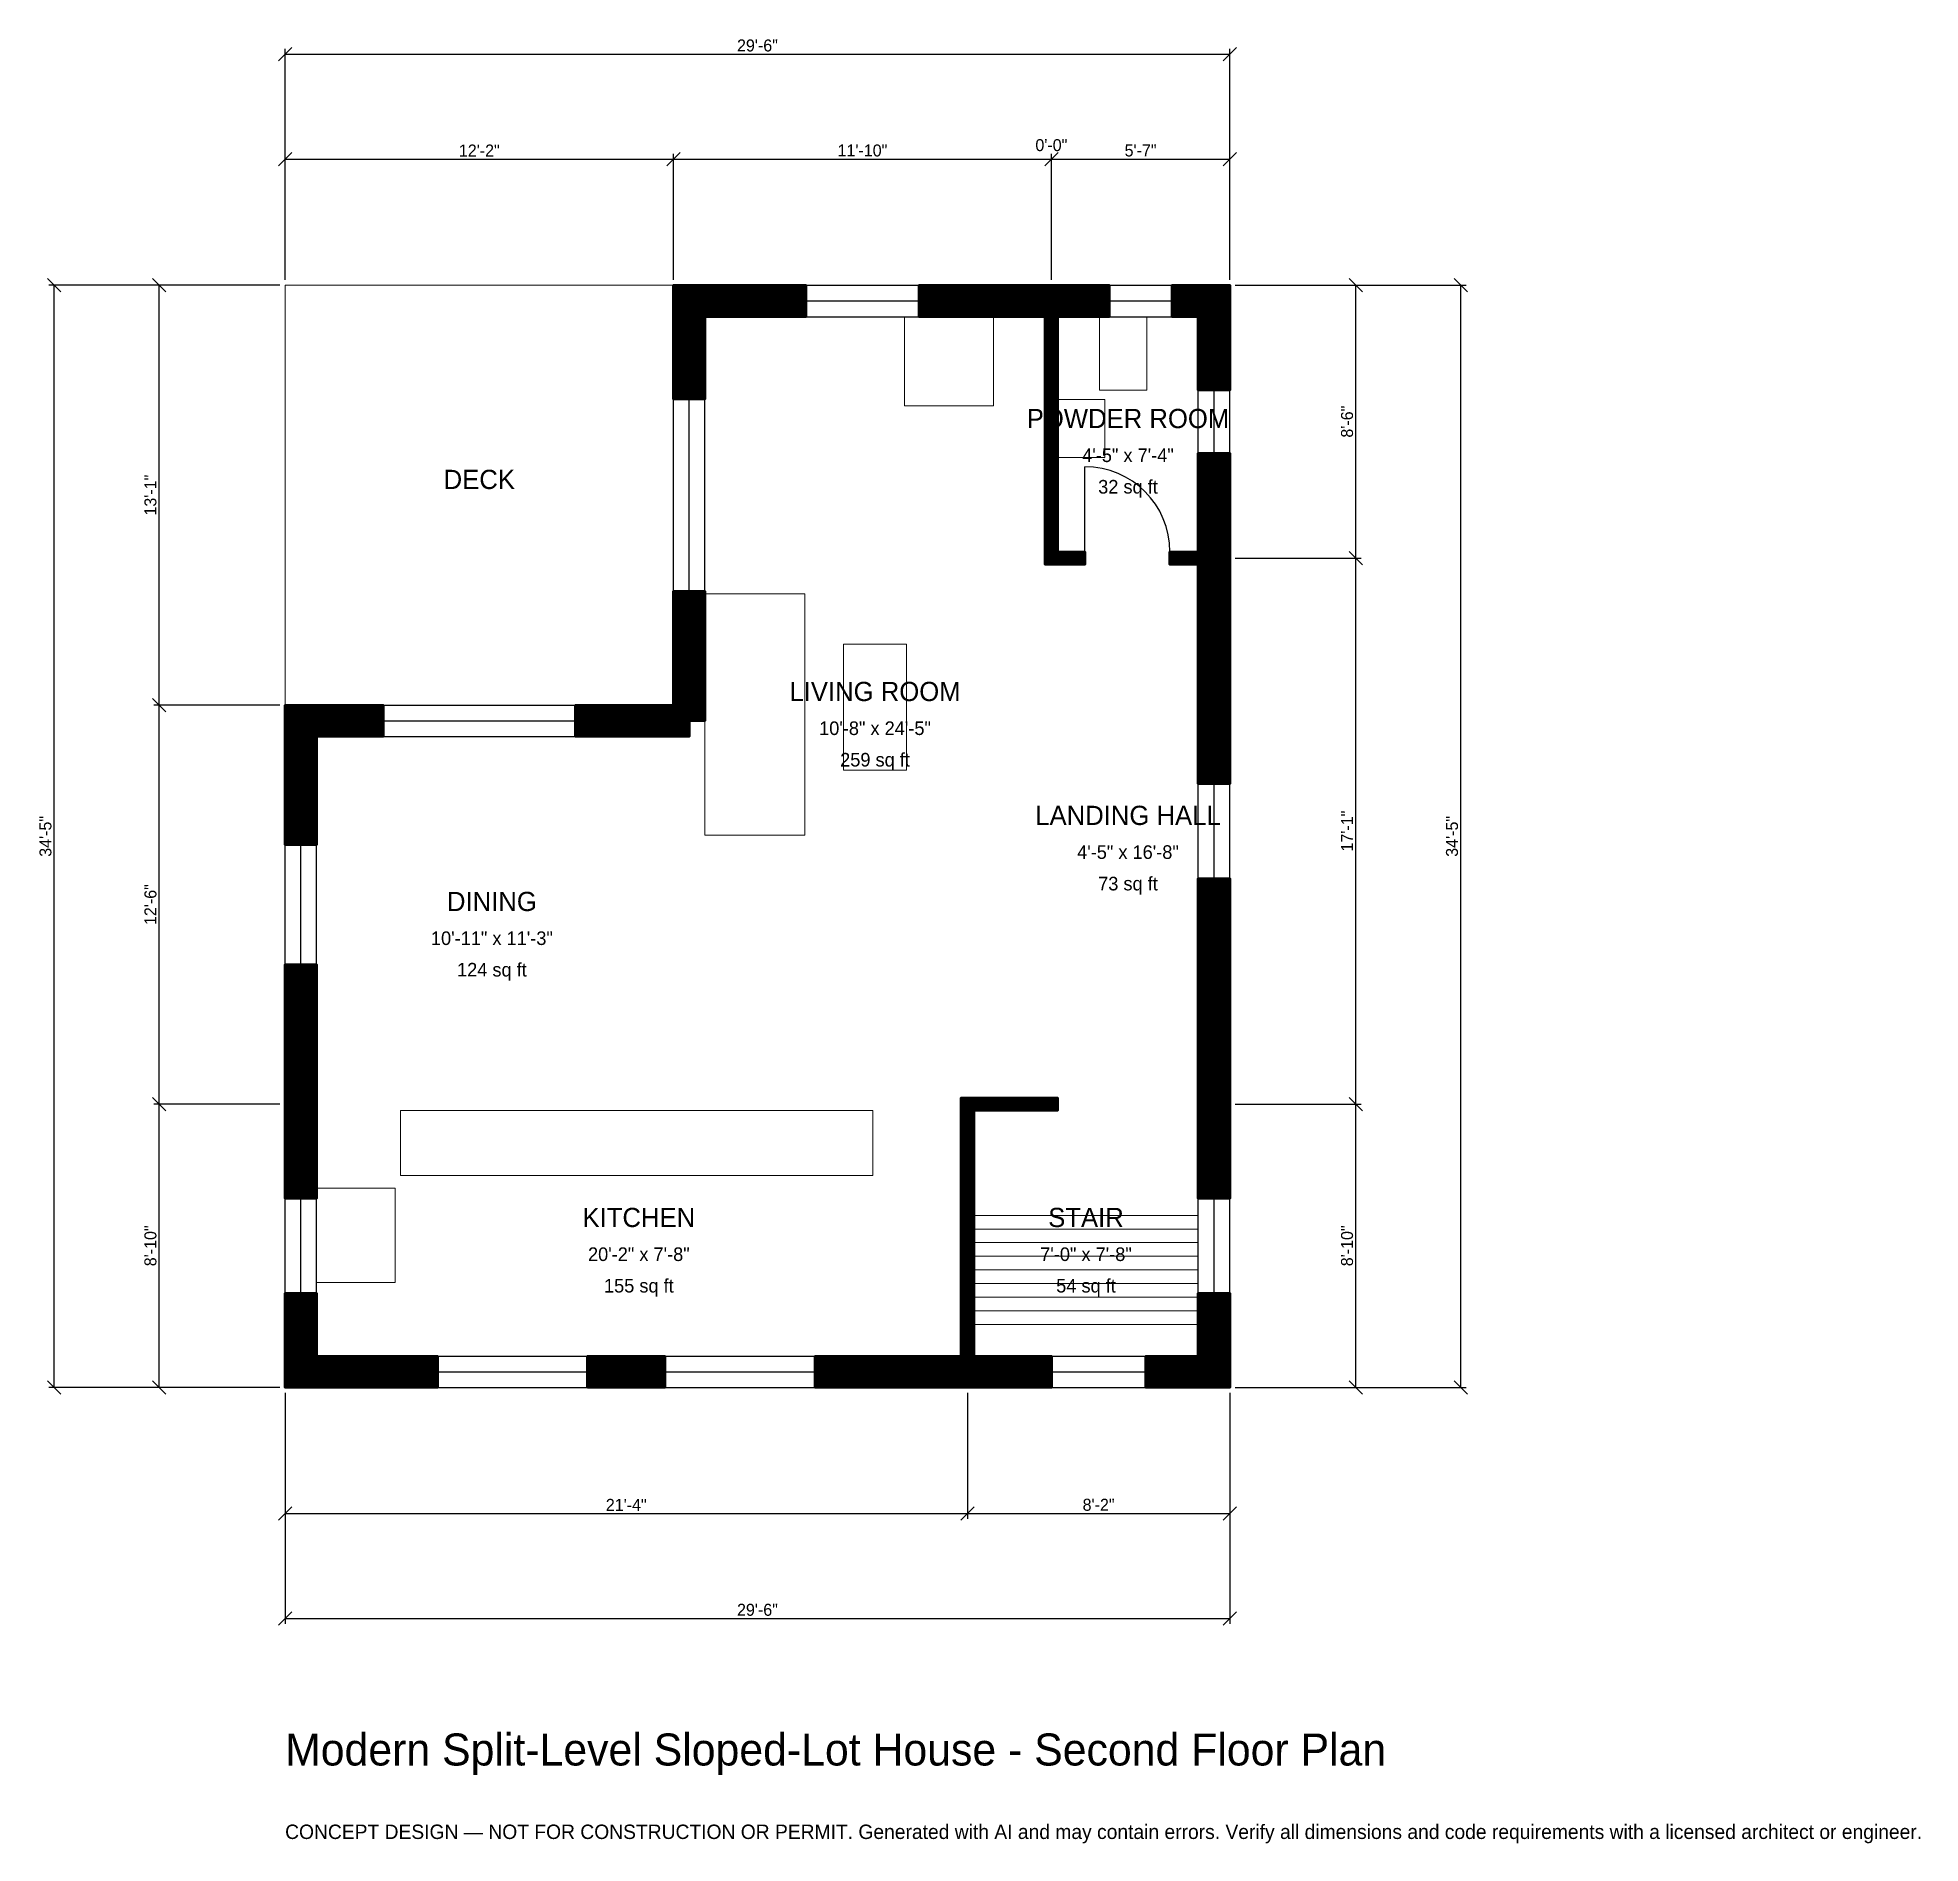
# Model space of a CAD drawing. Header units: inches. Extents: x -93 to 613, y -171 to 506.
import ezdxf
from ezdxf.enums import TextEntityAlignment as Align

# ---------------------------------------------------------------- set-up
doc = ezdxf.new("R2010")
doc.units = ezdxf.units.IN
doc.header["$MEASUREMENT"] = 0
doc.linetypes.add('DASHED', pattern=[0.6, 0.5, -0.1])
for name, color, linetype, lineweight in [('A-ANNO-DIMS', 1, 'Continuous', 13), ('A-ANNO-TEXT', 7, 'Continuous', 18), ('A-AREA-IDEN', 7, 'Continuous', 18), ('A-DOOR', 2, 'Continuous', 25), ('A-FLOR-FIXT', 9, 'Continuous', 13), ('A-FLOR-STRS', 3, 'Continuous', 18), ('A-FURN', 9, 'Continuous', 13), ('A-GLAZ', 4, 'Continuous', 25), ('A-SITE-PAVE', 8, 'Continuous', 13), ('A-WALL', 7, 'Continuous', 50), ('A-WALL-PATT', 8, 'Continuous', 13)]:
    doc.layers.add(name, color=color, linetype=linetype, lineweight=lineweight)
doc.dimstyles.new('PLAN', dxfattribs={"dimtxt": 4.5, "dimasz": 3, "dimexe": 2, "dimexo": 2, "dimgap": 1, "dimtad": 1, "dimdec": 0, "dimlunit": 4, "dimtsz": 2.5, "dimcen": 2.5, "dimclrd": 1, "dimclre": 1, "dimazin": 3, "dimtfac": 1, "dimtmove": 0, "dimatfit": 3})

msp = doc.modelspace()

# ---------------------------------------------------------------- hatches: boundary and pattern name
at = {"layer": 'A-WALL-PATT'}
h = msp.add_hatch(dxfattribs=at)
h.set_pattern_fill('ANSI31', color=8, scale=0.8)
h.paths.add_polyline_path([(253.5433, 0), (253.5433, 0), (250, 0), (198.7533, 0), (198.7533, 11.811), (250, 11.811), (253.5433, 11.811), (253.5433, 103.937), (253.5433, 108.6614), (258.2677, 108.6614), (289.7638, 108.6614), (289.7638, 103.937), (258.2677, 103.937), (258.2677, 11.811), (261.811, 11.811), (287.4016, 11.811), (287.4016, 0), (261.811, 0), (258.2677, 0), (258.2677, 0), (253.5433, 0)])
h.paths.add_polyline_path([(113.4514, 0), (113.4514, 11.811), (142.4541, 11.811), (142.4541, 0), (113.4514, 0)])
h.paths.add_polyline_path([(11.811, 0), (11.811, 0), (0, 0), (0, 0), (0, 0), (0, 11.811), (0, 11.811), (0, 35.4331), (11.811, 35.4331), (11.811, 11.811), (57.1522, 11.811), (57.1522, 0), (11.811, 0)])
h.paths.add_polyline_path([(0, 100.3937), (0, 112.2047), (0, 158.6614), (11.811, 158.6614), (11.811, 112.2047), (11.811, 100.3937), (11.811, 70.8661), (0, 70.8661), (0, 100.3937)])
h.paths.add_polyline_path([(0, 244.0945), (0, 244.0945), (0, 255.9055), (0, 255.9055), (0, 255.9056), (11.811, 255.9056), (11.811, 255.9055), (36.811, 255.9055), (36.811, 244.0945), (11.811, 244.0945), (11.811, 203.5433), (0, 203.5433), (0, 244.0945)])
h.paths.add_polyline_path([(145.6693, 255.9055), (145.6693, 298.622), (157.4803, 298.622), (157.4803, 250), (151.5748, 250), (151.5748, 244.0945), (108.8583, 244.0945), (108.8583, 255.9055), (145.6693, 255.9055)])
h.paths.add_polyline_path([(145.6693, 401.5748), (145.6693, 401.5748), (145.6693, 413.3858), (145.6693, 413.3858), (145.6693, 413.3859), (157.4803, 413.3859), (157.4803, 413.3858), (195.2756, 413.3858), (195.2756, 401.5748), (157.4803, 401.5748), (157.4803, 370.6693), (145.6693, 370.6693), (145.6693, 401.5748)])
h.paths.add_polyline_path([(281.4961, 413.3858), (285.0394, 413.3858), (285.0394, 413.3859), (289.7638, 413.3859), (289.7638, 413.3858), (293.3071, 413.3858), (309.0551, 413.3858), (309.0551, 401.5748), (293.3071, 401.5748), (289.7638, 401.5748), (289.7638, 313.3858), (300, 313.3858), (300, 308.6614), (289.7638, 308.6614), (285.0394, 308.6614), (285.0394, 308.6614), (285.0394, 313.3858), (285.0394, 313.3858), (285.0394, 401.5748), (281.4961, 401.5748), (237.7953, 401.5748), (237.7953, 413.3858), (281.4961, 413.3858)])
h.paths.add_polyline_path([(342.5197, 413.3858), (342.5197, 413.3859), (354.3307, 413.3859), (354.3307, 413.3858), (354.3307, 413.3858), (354.3307, 401.5748), (354.3307, 401.5748), (354.3307, 374.0157), (342.5197, 374.0157), (342.5197, 401.5748), (332.6772, 401.5748), (332.6772, 413.3858), (342.5197, 413.3858)])
h.paths.add_polyline_path([(354.3307, 316.9291), (354.3307, 313.3858), (354.3307, 313.3858), (354.3307, 308.6614), (354.3307, 308.6614), (354.3307, 305.1181), (354.3307, 226.378), (342.5197, 226.378), (342.5197, 305.1181), (342.5197, 308.6614), (331.8898, 308.6614), (331.8898, 313.3858), (342.5197, 313.3858), (342.5197, 316.9291), (342.5197, 350.3937), (354.3307, 350.3937), (354.3307, 316.9291)])
h.paths.add_polyline_path([(354.3307, 112.2047), (354.3307, 100.3937), (354.3307, 70.8661), (342.5197, 70.8661), (342.5197, 100.3937), (342.5197, 112.2047), (342.5197, 190.9449), (354.3307, 190.9449), (354.3307, 112.2047)])
h.paths.add_polyline_path([(354.3307, 11.811), (354.3307, 11.811), (354.3307, 0), (354.3307, 0), (354.3307, 0), (342.5197, 0), (342.5197, 0), (322.8346, 0), (322.8346, 11.811), (342.5197, 11.811), (342.5197, 35.4331), (354.3307, 35.4331), (354.3307, 11.811)])

# ---------------------------------------------------------------- linework, layer by layer
at = {"layer": 'A-DOOR'}
msp.add_line((300, 313.3858), (300, 345.2756), dxfattribs=at)
msp.add_arc((300, 313.3858), 31.8898, 0, 90, dxfattribs=at)
at = {"layer": 'A-FLOR-FIXT'}
for points in [[(305.5118, 374.0157), (323.2283, 374.0157), (323.2283, 401.5748), (305.5118, 401.5748)], [(289.7638, 348.8189), (307.4803, 348.8189), (307.4803, 370.4724), (289.7638, 370.4724)], [(43.3071, 79.5276), (220.4724, 79.5276), (220.4724, 103.937), (43.3071, 103.937)]]:
    msp.add_lwpolyline(points, close=True, dxfattribs=at)
at = {"layer": 'A-FLOR-STRS'}
for p, q in [((258.2677, 64.5669), (342.5197, 64.5669)), ((258.2677, 59.4488), (342.5197, 59.4488)), ((258.2677, 54.3307), (342.5197, 54.3307)), ((258.2677, 49.2126), (342.5197, 49.2126)), ((258.2677, 44.0945), (342.5197, 44.0945)), ((258.2677, 38.9764), (342.5197, 38.9764)), ((258.2677, 33.8583), (342.5197, 33.8583)), ((258.2677, 28.7402), (342.5197, 28.7402)), ((258.2677, 23.622), (342.5197, 23.622))]:
    msp.add_line(p, q, dxfattribs=at)
at = {"layer": 'A-FURN'}
for points in [[(232.2835, 368.1102), (265.748, 368.1102), (265.748, 401.5748), (232.2835, 401.5748)], [(157.4803, 207.0866), (194.8819, 207.0866), (194.8819, 297.6378), (157.4803, 297.6378)], [(209.4488, 231.4961), (233.0709, 231.4961), (233.0709, 278.7402), (209.4488, 278.7402)], [(11.811, 39.3701), (41.3386, 39.3701), (41.3386, 74.8031), (11.811, 74.8031)]]:
    msp.add_lwpolyline(points, close=True, dxfattribs=at)
at = {"layer": 'A-GLAZ'}
for p, q in [((195.2756, 413.3858), (237.7953, 413.3858)), ((309.0551, 413.3858), (332.6772, 413.3858)), ((195.2756, 407.4803), (237.7953, 407.4803)), ((309.0551, 407.4803), (332.6772, 407.4803)), ((195.2756, 401.5748), (237.7953, 401.5748)), ((309.0551, 401.5748), (332.6772, 401.5748)), ((145.6693, 298.622), (145.6693, 370.6693)), ((151.5748, 298.622), (151.5748, 370.6693)), ((157.4803, 298.622), (157.4803, 370.6693)), ((342.5197, 350.3937), (342.5197, 374.0157)), ((348.4252, 350.3937), (348.4252, 374.0157)), ((354.3307, 350.3937), (354.3307, 374.0157)), ((36.811, 255.9055), (108.8583, 255.9055)), ((36.811, 250), (108.8583, 250)), ((36.811, 244.0945), (108.8583, 244.0945)), ((342.5197, 190.9449), (342.5197, 226.378)), ((348.4252, 190.9449), (348.4252, 226.378)), ((354.3307, 190.9449), (354.3307, 226.378)), ((0, 158.6614), (0, 203.5433)), ((5.9055, 158.6614), (5.9055, 203.5433)), ((11.811, 158.6614), (11.811, 203.5433)), ((0, 35.4331), (0, 70.8661)), ((5.9055, 35.4331), (5.9055, 70.8661)), ((11.811, 35.4331), (11.811, 70.8661)), ((342.5197, 35.4331), (342.5197, 70.8661)), ((348.4252, 35.4331), (348.4252, 70.8661)), ((354.3307, 35.4331), (354.3307, 70.8661)), ((57.1522, 11.811), (113.4514, 11.811)), ((142.4541, 11.811), (198.7533, 11.811)), ((287.4016, 11.811), (322.8346, 11.811)), ((57.1522, 5.9055), (113.4514, 5.9055)), ((57.1522, 0), (113.4514, 0)), ((142.4541, 5.9055), (198.7533, 5.9055)), ((142.4541, 0), (198.7533, 0)), ((287.4016, 5.9055), (322.8346, 5.9055)), ((287.4016, 0), (322.8346, 0))]:
    msp.add_line(p, q, dxfattribs=at)
at = {"layer": 'A-SITE-PAVE', "linetype": 'DASHED'}
msp.add_lwpolyline([(0, 255.9055), (145.6693, 255.9055), (145.6693, 413.3858), (0, 413.3858)], close=True, dxfattribs=at)
at = {"layer": 'A-WALL'}
for points in [[(145.6693, 401.5748), (145.6693, 401.5748), (145.6693, 413.3858), (145.6693, 413.3858), (145.6693, 413.3859), (157.4803, 413.3859), (157.4803, 413.3858), (195.2756, 413.3858), (195.2756, 401.5748), (157.4803, 401.5748), (157.4803, 370.6693), (145.6693, 370.6693), (145.6693, 401.5748)], [(281.4961, 413.3858), (285.0394, 413.3858), (285.0394, 413.3859), (289.7638, 413.3859), (289.7638, 413.3858), (293.3071, 413.3858), (309.0551, 413.3858), (309.0551, 401.5748), (293.3071, 401.5748), (289.7638, 401.5748), (289.7638, 313.3858), (300, 313.3858), (300, 308.6614), (289.7638, 308.6614), (285.0394, 308.6614), (285.0394, 308.6614), (285.0394, 313.3858), (285.0394, 313.3858), (285.0394, 401.5748), (281.4961, 401.5748), (237.7953, 401.5748), (237.7953, 413.3858), (281.4961, 413.3858)], [(342.5197, 413.3858), (342.5197, 413.3859), (354.3307, 413.3859), (354.3307, 413.3858), (354.3307, 413.3858), (354.3307, 401.5748), (354.3307, 401.5748), (354.3307, 374.0157), (342.5197, 374.0157), (342.5197, 401.5748), (332.6772, 401.5748), (332.6772, 413.3858), (342.5197, 413.3858)], [(354.3307, 316.9291), (354.3307, 313.3858), (354.3307, 313.3858), (354.3307, 308.6614), (354.3307, 308.6614), (354.3307, 305.1181), (354.3307, 226.378), (342.5197, 226.378), (342.5197, 305.1181), (342.5197, 308.6614), (331.8898, 308.6614), (331.8898, 313.3858), (342.5197, 313.3858), (342.5197, 316.9291), (342.5197, 350.3937), (354.3307, 350.3937), (354.3307, 316.9291)], [(145.6693, 255.9055), (145.6693, 298.622), (157.4803, 298.622), (157.4803, 250), (151.5748, 250), (151.5748, 244.0945), (108.8583, 244.0945), (108.8583, 255.9055), (145.6693, 255.9055)], [(0, 244.0945), (0, 244.0945), (0, 255.9055), (0, 255.9055), (0, 255.9056), (11.811, 255.9056), (11.811, 255.9055), (36.811, 255.9055), (36.811, 244.0945), (11.811, 244.0945), (11.811, 203.5433), (0, 203.5433), (0, 244.0945)], [(354.3307, 112.2047), (354.3307, 100.3937), (354.3307, 70.8661), (342.5197, 70.8661), (342.5197, 100.3937), (342.5197, 112.2047), (342.5197, 190.9449), (354.3307, 190.9449), (354.3307, 112.2047)], [(0, 100.3937), (0, 112.2047), (0, 158.6614), (11.811, 158.6614), (11.811, 112.2047), (11.811, 100.3937), (11.811, 70.8661), (0, 70.8661), (0, 100.3937)], [(253.5433, 0), (253.5433, 0), (250, 0), (198.7533, 0), (198.7533, 11.811), (250, 11.811), (253.5433, 11.811), (253.5433, 103.937), (253.5433, 108.6614), (258.2677, 108.6614), (289.7638, 108.6614), (289.7638, 103.937), (258.2677, 103.937), (258.2677, 11.811), (261.811, 11.811), (287.4016, 11.811), (287.4016, 0), (261.811, 0), (258.2677, 0), (258.2677, 0), (253.5433, 0)], [(11.811, 0), (11.811, 0), (0, 0), (0, 0), (0, 0), (0, 11.811), (0, 11.811), (0, 35.4331), (11.811, 35.4331), (11.811, 11.811), (57.1522, 11.811), (57.1522, 0), (11.811, 0)], [(354.3307, 11.811), (354.3307, 11.811), (354.3307, 0), (354.3307, 0), (354.3307, 0), (342.5197, 0), (342.5197, 0), (322.8346, 0), (322.8346, 11.811), (342.5197, 11.811), (342.5197, 35.4331), (354.3307, 35.4331), (354.3307, 11.811)], [(113.4514, 0), (113.4514, 11.811), (142.4541, 11.811), (142.4541, 0), (113.4514, 0)]]:
    msp.add_lwpolyline(points, close=True, dxfattribs=at)

# ---------------------------------------------------------------- texts
at = {"layer": 'A-ANNO-TEXT'}
for s, height, p in [('Modern Split-Level Sloped-Lot House - Second Floor Plan', 12, (0, -141.7323)), ('CONCEPT DESIGN — NOT FOR CONSTRUCTION OR PERMIT. Generated with AI and may contain errors. Verify all dimensions and code requirements with a licensed architect or engineer.', 5.4, (0, -169.2913))]:
    msp.add_text(s, height=height, dxfattribs=at).set_placement(p)
at = {"layer": 'A-AREA-IDEN'}
for s, height, p in [('POWDER ROOM', 7.2, (316.1417, 363.3858)), ('4\'-5" x 7\'-4"', 5.1, (316.1417, 349.6063)), ('DECK', 7.2, (72.8346, 340.5512)), ('32 sq ft', 5.1, (316.1417, 337.7953)), ('LIVING ROOM', 7.2, (221.2598, 261.0236)), ('10\'-8" x 24\'-5"', 5.1, (221.2598, 247.2441)), ('259 sq ft', 5.1, (221.2598, 235.4331)), ('LANDING HALL', 7.2, (316.1417, 214.5669)), ('4\'-5" x 16\'-8"', 5.1, (316.1417, 200.7874)), ('73 sq ft', 5.1, (316.1417, 188.9764)), ('DINING', 7.2, (77.5591, 182.2835)), ('10\'-11" x 11\'-3"', 5.1, (77.5591, 168.5039)), ('124 sq ft', 5.1, (77.5591, 156.6929)), ('KITCHEN', 7.2, (132.6772, 63.7795)), ('STAIR', 7.2, (300.3937, 63.7795)), ('20\'-2" x 7\'-8"', 5.1, (132.6772, 50)), ('7\'-0" x 7\'-8"', 5.1, (300.3937, 50)), ('155 sq ft', 5.1, (132.6772, 38.189)), ('54 sq ft', 5.1, (300.3937, 38.189))]:
    msp.add_text(s, height=height, dxfattribs=at).set_placement(p, align=Align.MIDDLE_CENTER)

# ---------------------------------------------------------------- dimensions: what is measured, and where the dimension line sits
at = {"layer": 'A-ANNO-DIMS'}
for base, p1, p2, text in [((0, 500), (0, 413.3858), (354.3307, 413.3858), '29\'-6"'), ((0, 460.6299), (0, 413.3858), (145.6693, 413.3858), '12\'-2"'), ((145.6693, 460.6299), (145.6693, 413.3858), (287.4016, 413.3858), '11\'-10"'), ((287.4016, 460.6299), (287.4016, 413.3858), (287.4016, 413.3858), '0\'-0"'), ((287.4016, 460.6299), (287.4016, 413.3858), (354.3307, 413.3858), '5\'-7"'), ((0, -47.2441), (0, 0), (255.9055, 0), '21\'-4"'), ((0, -86.6142), (0, 0), (354.3307, 0), '29\'-6"'), ((255.9055, -47.2441), (255.9055, 0), (354.3307, 0), '8\'-2"')]:
    msp.add_linear_dim(base=base, p1=p1, p2=p2, text=text, dimstyle='PLAN', dxfattribs=at).render()
for base, p1, p2, text in [((-86.6142, 0), (0, 0), (0, 413.3858), '34\'-5"'), ((-47.2441, 255.9055), (0, 255.9055), (0, 413.3858), '13\'-1"'), ((401.5748, 311.0236), (354.3307, 311.0236), (354.3307, 413.3858), '8\'-6"'), ((440.9449, 0), (354.3307, 0), (354.3307, 413.3858), '34\'-5"'), ((401.5748, 106.2992), (354.3307, 106.2992), (354.3307, 311.0236), '17\'-1"'), ((-47.2441, 106.2992), (0, 106.2992), (0, 255.9055), '12\'-6"'), ((-47.2441, 0), (0, 0), (0, 106.2992), '8\'-10"'), ((401.5748, 0), (354.3307, 0), (354.3307, 106.2992), '8\'-10"')]:
    msp.add_linear_dim(base=base, p1=p1, p2=p2, angle=90, text=text, dimstyle='PLAN', dxfattribs=at).render()

doc.saveas('drawing.dxf')
